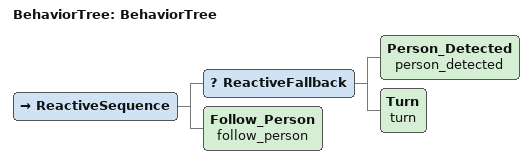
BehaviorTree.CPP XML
<?xml version="1.0"?>
<root main_tree_to_execute="BehaviorTree">
    <BehaviorTree ID="BehaviorTree">
        <ReactiveSequence>
            <ReactiveFallback>
                <Person_Detected name="person_detected"/>
                <Turn name="turn"/>
            </ReactiveFallback>
                <Follow_Person name="follow_person"/>
        </ReactiveSequence>
    </BehaviorTree>
</root>
